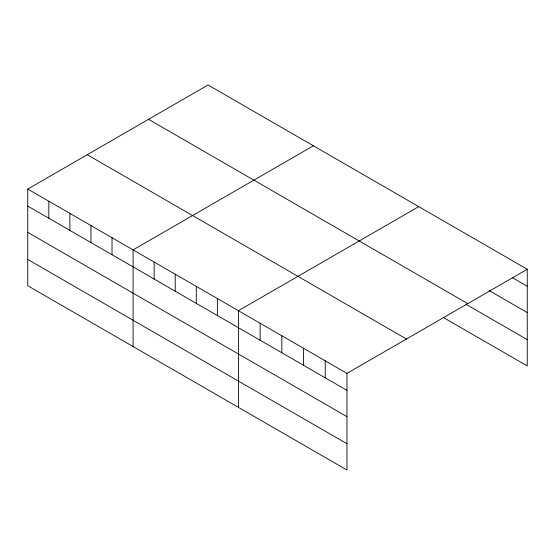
<?xml version="1.0" encoding="UTF-8"?>
<svg xmlns="http://www.w3.org/2000/svg" width="555" height="555" viewBox="0 0 555 555"><rect width="100%" height="100%" fill="white"/><g stroke="black" fill="none" stroke-linecap="round" stroke-linejoin="round"><path stroke-width="0.83" d="M346.958 416.645L346.958 373.362L27.75 189.068L27.75 285.728L346.958 470.023L346.958 416.645L27.75 232.358M443.417 317.529L527.25 365.932L527.25 269.272L208.042 84.977L27.75 189.068M313.381 145.792L133.089 249.889L133.089 346.549M418.72 206.613L238.428 310.703L238.428 407.363M346.958 373.362L527.25 269.272M512.279 277.625L527.25 286.262M489.08 290.515L527.25 312.555M148.546 119.325L467.754 303.62M465.874 304.209L527.25 339.639M87.246 154.72L406.454 339.008M27.75 206.065L346.958 390.359M27.75 259.442L346.958 443.736M325.251 360.826L325.251 377.823M303.543 348.297L303.543 365.294M281.836 335.768L281.836 352.765M260.128 323.232L260.128 340.229M217.359 298.541L217.359 315.538M196.29 286.373L196.29 303.37M175.22 274.212L175.22 291.208M154.158 262.05L154.158 279.047M112.02 237.72L112.02 254.717M90.951 225.559L90.951 242.556M69.888 213.398L69.888 230.394M48.819 201.236L48.819 218.226"/></g></svg>
